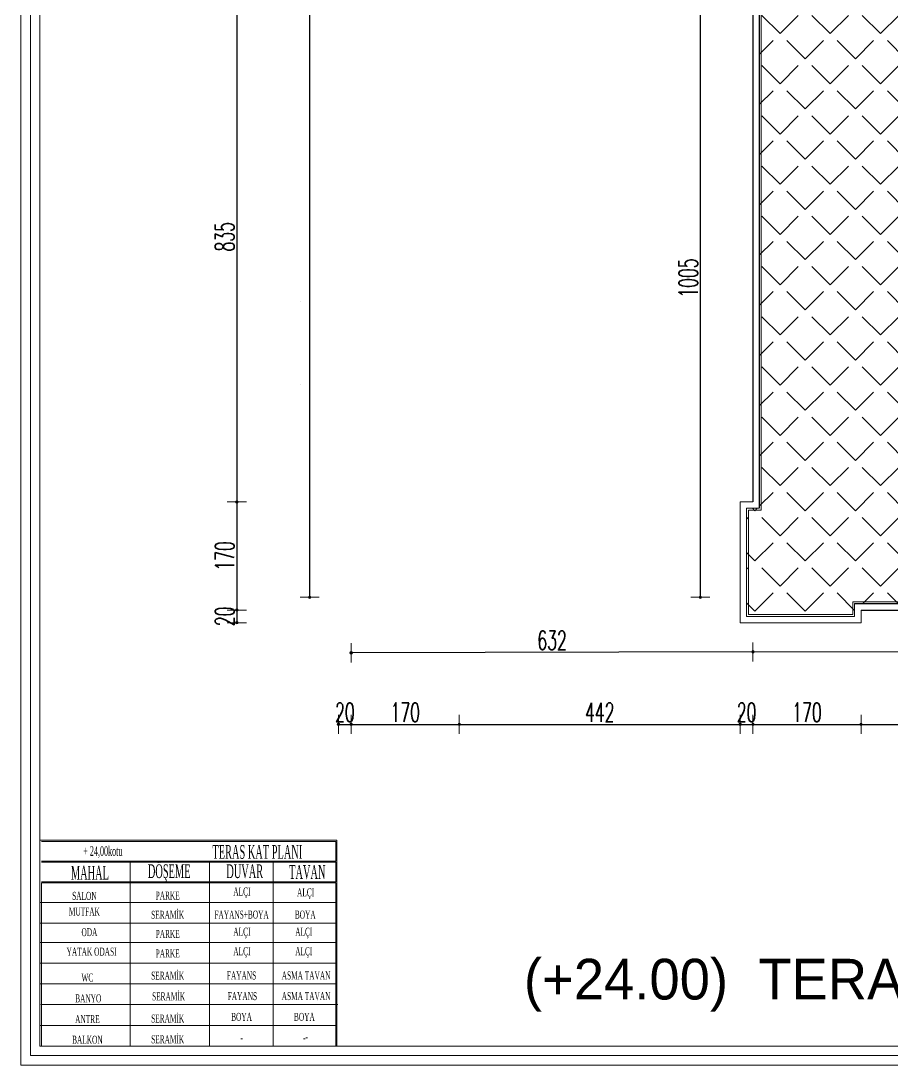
# Model space of a CAD drawing. Header units: millimetres. Extents: x -16104 to 67872, y -88009 to 12107.
# Drawn here: x 35520 to 36891, y 8729 to 10373 of the extents above; entities that cross this region are included whole.
import ezdxf

# ---------------------------------------------------------------- set-up
doc = ezdxf.new("R2010")
doc.units = ezdxf.units.MM
doc.layers.get('0').update_dxf_attribs({"color": 241})
for name, color, linetype, lineweight in [('0.3', 114, 'Continuous', 5), ('balkon', 6, 'Continuous', 5), ('c05', 32, 'Continuous', 13), ('duvar', 123, 'Continuous', 25), ('OLCU', 54, 'Continuous', 13), ('SıVA', 40, 'Continuous', 9), ('YAZI', 22, 'Continuous', 18), ('ÖLÇÜ', 252, 'Continuous', 20)]:
    doc.layers.add(name, color=color, linetype=linetype, lineweight=lineweight)
doc.styles.add('DIM', font='Txttw.shx', dxfattribs={"width": 0.6})
doc.styles.add('OLCUIC', font='ROMANS.SHX', dxfattribs={"width": 0.5})
doc.styles.add('ÖLÇÜ-50', font='comic.ttf', dxfattribs={"height": 12.5})
doc.dimstyles.new('50', dxfattribs={"dimscale": 0, "dimtxt": 30, "dimasz": 1, "dimexe": 0, "dimexo": 2, "dimgap": 4, "dimtad": 1, "dimdec": 0, "dimzin": 0, "dimdsep": 46, "dimtxsty": 'DIM', "dimblk1": 'DOT', "dimblk2": 'DOT', "dimsah": 1, "dimcen": 1.5, "dimdle": 3, "dimse1": 1, "dimse2": 1, "dimclrd": 256, "dimclre": 9, "dimclrt": 256, "dimadec": 0, "dimazin": 0, "dimtfac": 0.24, "dimtdec": 0, "dimtix": 1, "dimtmove": 2, "dimatfit": 3, "dimldrblk": 'DOT', "dimfxl": 0, "dimtolj": 1, "dimtzin": 15, "dimarcsym": 0})

# ---------------------------------------------------------------- blocks, each defined once
blk = doc.blocks.new('DOT')
for p, q in [((-2, 0), (0, 0)), ((0, 15), (0, -15)), ((2, 0), (0, 0))]:
    blk.add_line(p, q)
blk.add_circle((0, 0), 2)
blk = doc.blocks.new('*D766')
at = {"layer": 'Defpoints', "color": 0, "transparency": 16777216}
for p in [(36210, 9300.5), (36652, 9300.5), (36652, 9265.5)]:
    blk.add_point(p, dxfattribs=at)
at = {"layer": 'OLCU', "lineweight": -2, "transparency": 16777216}
blk.add_line((36211, 9265.5), (36651, 9265.5), dxfattribs=at)
at = {"layer": 'OLCU', "lineweight": -2, "transparency": 16777216, "rotation": 180}
blk.add_blockref('DOT', (36210, 9265.5), dxfattribs=at)
at = {"layer": 'OLCU', "lineweight": -2, "transparency": 16777216}
blk.add_blockref('DOT', (36652, 9265.5), dxfattribs=at)
at = {"layer": 'OLCU', "transparency": 16777216, "insert": (36431, 9284.5), "char_height": 30, "attachment_point": 5, "style": 'DIM'}
blk.add_mtext('\\A1;442', dxfattribs=at)
blk = doc.blocks.new('*D767')
at = {"layer": 'Defpoints', "color": 0, "transparency": 16777216}
for p in [(36842, 9300.5), (37662, 9300.5), (37662, 9265.5)]:
    blk.add_point(p, dxfattribs=at)
at = {"layer": 'OLCU', "lineweight": -2, "transparency": 16777216}
blk.add_line((36843, 9265.5), (37661, 9265.5), dxfattribs=at)
at = {"layer": 'OLCU', "lineweight": -2, "transparency": 16777216, "rotation": 180}
blk.add_blockref('DOT', (36842, 9265.5), dxfattribs=at)
at = {"layer": 'OLCU', "lineweight": -2, "transparency": 16777216}
blk.add_blockref('DOT', (37662, 9265.5), dxfattribs=at)
at = {"layer": 'OLCU', "transparency": 16777216, "insert": (37252, 9284.5), "char_height": 30, "attachment_point": 5, "style": 'DIM'}
blk.add_mtext('\\A1;820', dxfattribs=at)
blk = doc.blocks.new('*D772')
at = {"layer": 'Defpoints', "color": 0, "transparency": 16777216}
for p in [(35960, 10450), (35860, 9615.5), (35895, 9615.5)]:
    blk.add_point(p, dxfattribs=at)
at = {"layer": 'OLCU', "lineweight": -2, "transparency": 16777216}
blk.add_line((35860, 10449), (35860, 9616.5), dxfattribs=at)
for p, rotation in [((35860, 10450), 90), ((35860, 9615.5), 270)]:
    blk.add_blockref('DOT', p, dxfattribs=dict(at, rotation=rotation))
at = {"layer": 'OLCU', "transparency": 16777216, "insert": (35841, 10032.8), "char_height": 30, "attachment_point": 5, "rotation": 90, "style": 'DIM'}
blk.add_mtext('\\A1;835', dxfattribs=at)
blk = doc.blocks.new('*D773')
at = {"layer": 'Defpoints', "color": 0, "transparency": 16777216}
for p in [(36020, 9365.5), (36040, 9365.5), (36040, 9265.5)]:
    blk.add_point(p, dxfattribs=at)
at = {"layer": 'OLCU', "lineweight": -2, "transparency": 16777216}
for p, q in [((36019, 9265.5), (36018, 9265.5)), ((36020, 9265.5), (36040, 9265.5)), ((36041, 9265.5), (36042, 9265.5))]:
    blk.add_line(p, q, dxfattribs=at)
blk.add_blockref('DOT', (36020, 9265.5), dxfattribs=at)
at = {"layer": 'OLCU', "lineweight": -2, "transparency": 16777216, "rotation": 180}
blk.add_blockref('DOT', (36040, 9265.5), dxfattribs=at)
at = {"layer": 'OLCU', "transparency": 16777216, "insert": (36030, 9284.5), "char_height": 30, "attachment_point": 5, "style": 'DIM'}
blk.add_mtext('\\A1;20', dxfattribs=at)
blk = doc.blocks.new('*D774')
at = {"layer": 'Defpoints', "color": 0, "transparency": 16777216}
for p in [(36040, 9365.5), (36210, 9365.5), (36210, 9265.5)]:
    blk.add_point(p, dxfattribs=at)
at = {"layer": 'OLCU', "lineweight": -2, "transparency": 16777216}
blk.add_line((36041, 9265.5), (36209, 9265.5), dxfattribs=at)
at = {"layer": 'OLCU', "lineweight": -2, "transparency": 16777216, "rotation": 180}
blk.add_blockref('DOT', (36040, 9265.5), dxfattribs=at)
at = {"layer": 'OLCU', "lineweight": -2, "transparency": 16777216}
blk.add_blockref('DOT', (36210, 9265.5), dxfattribs=at)
at = {"layer": 'OLCU', "transparency": 16777216, "insert": (36125, 9284.5), "char_height": 30, "attachment_point": 5, "style": 'DIM'}
blk.add_mtext('\\A1;170', dxfattribs=at)
blk = doc.blocks.new('*D775')
at = {"layer": 'Defpoints', "color": 0, "transparency": 16777216}
for p in [(36672, 9265.5), (36842, 9265.5), (36842, 9265.5)]:
    blk.add_point(p, dxfattribs=at)
at = {"layer": 'OLCU', "lineweight": -2, "transparency": 16777216}
blk.add_line((36673, 9265.5), (36841, 9265.5), dxfattribs=at)
at = {"layer": 'OLCU', "lineweight": -2, "transparency": 16777216, "rotation": 180}
blk.add_blockref('DOT', (36672, 9265.5), dxfattribs=at)
at = {"layer": 'OLCU', "lineweight": -2, "transparency": 16777216}
blk.add_blockref('DOT', (36842, 9265.5), dxfattribs=at)
at = {"layer": 'OLCU', "transparency": 16777216, "insert": (36757, 9284.5), "char_height": 30, "attachment_point": 5, "style": 'DIM'}
blk.add_mtext('\\A1;170', dxfattribs=at)
blk = doc.blocks.new('*D785')
at = {"layer": 'Defpoints', "color": 0, "transparency": 16777216}
for p in [(35960, 9445.5), (35860, 9425.5), (35960, 9425.5)]:
    blk.add_point(p, dxfattribs=at)
at = {"layer": 'OLCU', "lineweight": -2, "transparency": 16777216}
for p, q in [((35860, 9446.5), (35860, 9447.5)), ((35860, 9445.5), (35860, 9425.5)), ((35860, 9424.5), (35860, 9423.5))]:
    blk.add_line(p, q, dxfattribs=at)
for p, rotation in [((35860, 9445.5), 270), ((35860, 9425.5), 90)]:
    blk.add_blockref('DOT', p, dxfattribs=dict(at, rotation=rotation))
at = {"layer": 'OLCU', "transparency": 16777216, "insert": (35841, 9435.5), "char_height": 30, "attachment_point": 5, "rotation": 90, "style": 'DIM'}
blk.add_mtext('\\A1;20', dxfattribs=at)
blk = doc.blocks.new('*D786')
at = {"layer": 'Defpoints', "color": 0, "transparency": 16777216}
for p in [(35860, 9615.5), (35860, 9445.5), (35860, 9445.5)]:
    blk.add_point(p, dxfattribs=at)
at = {"layer": 'OLCU', "lineweight": -2, "transparency": 16777216}
blk.add_line((35860, 9614.5), (35860, 9446.5), dxfattribs=at)
for p, rotation in [((35860, 9615.5), 90), ((35860, 9445.5), 270)]:
    blk.add_blockref('DOT', p, dxfattribs=dict(at, rotation=rotation))
at = {"layer": 'OLCU', "transparency": 16777216, "insert": (35841, 9530.5), "char_height": 30, "attachment_point": 5, "rotation": 90, "style": 'DIM'}
blk.add_mtext('\\A1;170', dxfattribs=at)
blk = doc.blocks.new('*D791')
at = {"layer": 'Defpoints', "color": 0, "transparency": 16777216}
for p in [(36652, 9315.5), (36672, 9315.5), (36672, 9265.5)]:
    blk.add_point(p, dxfattribs=at)
at = {"layer": 'OLCU', "lineweight": -2, "transparency": 16777216}
for p, q in [((36651, 9265.5), (36650, 9265.5)), ((36652, 9265.5), (36672, 9265.5)), ((36673, 9265.5), (36674, 9265.5))]:
    blk.add_line(p, q, dxfattribs=at)
blk.add_blockref('DOT', (36652, 9265.5), dxfattribs=at)
at = {"layer": 'OLCU', "lineweight": -2, "transparency": 16777216, "rotation": 180}
blk.add_blockref('DOT', (36672, 9265.5), dxfattribs=at)
at = {"layer": 'OLCU', "transparency": 16777216, "insert": (36662, 9284.5), "char_height": 30, "attachment_point": 5, "style": 'DIM'}
blk.add_mtext('\\A1;20', dxfattribs=at)
blk = doc.blocks.new('*D443')
at = {"layer": 'Defpoints', "color": 0, "transparency": 16777216}
for p in [(35974.7, 11575), (35974.7, 11575), (35974.7, 9465.5)]:
    blk.add_point(p, dxfattribs=at)
at = {"layer": 'OLCU', "lineweight": -2, "transparency": 16777216}
blk.add_line((35974.7, 9466.5), (35974.7, 11574), dxfattribs=at)
for p, rotation in [((35974.7, 11575), 90), ((35974.7, 9465.5), 270)]:
    blk.add_blockref('DOT', p, dxfattribs=dict(at, rotation=rotation))
at = {"layer": 'OLCU', "transparency": 16777216, "insert": (35955.7, 10520.3), "char_height": 30, "attachment_point": 5, "rotation": 90, "style": 'DIM'}
blk.add_mtext('\\A1;2105', dxfattribs=at)
blk = doc.blocks.new('*D2437')
at = {"layer": 'Defpoints', "color": 0, "transparency": 16777216}
for p in [(36672, 9379.6), (37797, 9382.3), (37797, 9382.3)]:
    blk.add_point(p, dxfattribs=at)
at = {"layer": 'OLCU', "lineweight": -2, "transparency": 16777216}
blk.add_line((36673, 9379.6), (37796, 9382.3), dxfattribs=at)
for p, rotation in [((36672, 9379.6), 180.1399202823359), ((37797, 9382.3), 0.1399202823359238)]:
    blk.add_blockref('DOT', p, dxfattribs=dict(at, rotation=rotation))
at = {"layer": 'OLCU', "transparency": 16777216, "insert": (37234.5, 9400), "char_height": 30, "attachment_point": 5, "rotation": 0.1399, "style": 'DIM'}
blk.add_mtext('\\A1;1125', dxfattribs=at)
blk = doc.blocks.new('*D2434')
at = {"layer": 'Defpoints', "color": 0, "transparency": 16777216}
for p in [(36040, 9378.1), (36040, 9378.1), (36672, 9379.6)]:
    blk.add_point(p, dxfattribs=at)
at = {"layer": 'OLCU', "lineweight": -2, "transparency": 16777216}
blk.add_line((36671, 9379.6), (36041, 9378.1), dxfattribs=at)
for p, rotation in [((36040, 9378.1), 180.1354923483381), ((36672, 9379.6), 0.1354923483381043)]:
    blk.add_blockref('DOT', p, dxfattribs=dict(at, rotation=rotation))
at = {"layer": 'OLCU', "transparency": 16777216, "insert": (36356, 9397.8), "char_height": 30, "attachment_point": 5, "rotation": 0.1355, "style": 'DIM'}
blk.add_mtext('\\A1;632', dxfattribs=at)
blk = doc.blocks.new('*D2438')
at = {"layer": 'Defpoints', "color": 0, "transparency": 16777216}
for p in [(36589.3, 10470), (36692, 10470), (36692, 9465.5)]:
    blk.add_point(p, dxfattribs=at)
at = {"layer": 'OLCU', "lineweight": -2, "transparency": 16777216}
blk.add_line((36589.3, 9466.5), (36589.3, 10469), dxfattribs=at)
for p, rotation in [((36589.3, 10470), 90), ((36589.3, 9465.5), 270)]:
    blk.add_blockref('DOT', p, dxfattribs=dict(at, rotation=rotation))
at = {"layer": 'OLCU', "transparency": 16777216, "insert": (36570.3, 9967.8), "char_height": 30, "attachment_point": 5, "rotation": 90, "style": 'DIM'}
blk.add_mtext('\\A1;1005', dxfattribs=at)

msp = doc.modelspace()

# ---------------------------------------------------------------- hatches: boundary and pattern name
at = {"layer": 'ÖLÇÜ'}
h = msp.add_hatch(dxfattribs=at)
h.set_pattern_fill('ANGLE,_O', color=256, scale=8, angle=45)
h.set_pattern_definition([(45, (3602.555, 0), (-39.51313, 39.51313), [40.64, -15.24]), (135, (3602.555, 0), (-39.51313, -39.51313), [40.64, -15.24])])
h.paths.add_polyline_path([(36850, 10490), (36835, 10490), (36830, 10490), (36700, 10490), (36450, 10490), (36450, 10500), (36232.1, 10500, -0.689136), (36208.7, 10500), (36030, 10500), (36030, 10465), (36200, 10465), (36200, 10480), (36376, 10480), (36506, 10480), (36682, 10480), (36682, 10405), (36682, 9800.3), (36682, 9605.5), (36662, 9605.5), (36662, 9435.5), (36832, 9435.5), (36832, 9455.5), (36850, 9455.5)])
h.paths.add_polyline_path([(37144.5, 10490), (36965, 10490, -0.414214), (36865, 10390), (36865, 10490), (36857, 10490), (36850, 10490), (36850, 9455.5), (36984.5, 9455.5), (37144.5, 9455.5)])
h.paths.add_polyline_path([(37325.5, 10490), (37144.5, 10490), (37144.5, 9455.5), (37325.5, 9455.5)])
h.paths.add_polyline_path([(37232, 10100), (37232, 10055), (37162, 10055), (37162, 10100)], flags=16)
h.paths.add_polyline_path([(37222, 10090), (37222, 10065), (37197, 10065), (37172, 10065), (37172, 10090), (37197, 10090)], flags=0)
h.paths.add_polyline_path([(37189.7, 9879.3, -1), (37164.7, 9879.3, -1)], flags=16)
h.paths.add_polyline_path([(37187.7, 9879.3, -1), (37166.7, 9879.3, -1)], flags=0)
h.paths.add_polyline_path([(37185.7, 9879.3, -1), (37168.7, 9879.3, -1)], flags=0)
h.paths.add_polyline_path([(37183.7, 9879.3, -1), (37170.7, 9879.3, -1)], flags=0)
h.paths.add_polyline_path([(37181.7, 9879.3, -1), (37172.7, 9879.3, -1)], flags=0)
h.paths.add_polyline_path([(37267, 9550.5), (37267, 9480.5), (37222, 9480.5), (37222, 9550.5)], flags=16)
h.paths.add_polyline_path([(37257, 9540.5), (37257, 9515.5), (37257, 9490.5), (37232, 9490.5), (37232, 9515.5), (37232, 9540.5)], flags=0)
h.paths.add_polyline_path([(37620, 10487), (37421, 10487), (37421, 9455.5), (37499.5, 9455.5), (37620, 9455.5)])
h.paths.add_polyline_path([(37620, 9455.5), (37672, 9455.5), (37672, 9435.5), (37807, 9435.5), (37807, 9695.5), (37787, 9695.5), (37787, 9833), (37787, 10230), (38090, 10230), (38090, 10480), (38020, 10480), (38020, 10490), (37770, 10490), (37640, 10490), (37635, 10490), (37620, 10490)])
h.paths.add_polyline_path([(38067.8, 10238.9), (38067.8, 10251.9), (38080.2, 10251.9), (38080.2, 10238.9)], flags=16)
h.paths.add_polyline_path([(38078.1, 10244.2), (38072.5, 10249.8, 0.051079), (38071.7, 10249.4), (38077.7, 10243.4, 0.051079)], flags=0)
h.paths.add_polyline_path([(36842.4, 10478), (36842.4, 10522.1), (36887.4, 10522.1), (36887.4, 10478)], flags=9)
h.paths.add_polyline_path([(36739.9, 10480.5), (36739.9, 10524.6), (36784.9, 10524.6), (36784.9, 10480.5)], flags=9)
h.paths.add_polyline_path([(36729.4, 10471), (36819.9, 10472.8), (36819.5, 10490.5), (36729, 10488.7)], flags=24)
h.paths.add_polyline_path([(36974, 10478), (36974, 10522.1), (37019, 10522.1), (37019, 10478)], flags=9)
h.paths.add_polyline_path([(36974, 9930.3), (36974, 10005.3), (37019, 10005.3), (37019, 9930.3)], flags=24)
h.paths.add_polyline_path([(37112.8, 9976.3), (37339.8, 9976.3), (37339.8, 9916.7), (37112.8, 9916.7)], flags=9)
h.paths.add_polyline_path([(37111.6, 10025.6), (37469.2, 10025.6), (37469.2, 9971.9), (37111.6, 9971.9)], flags=9)
h.paths.add_polyline_path([(37198.8, 10474.2), (37270.3, 10474.2), (37270.3, 10429.2), (37198.8, 10429.2)], flags=24)
h.paths.add_polyline_path([(37193.1, 9880.3), (37238.5, 9880.3), (37238.5, 9895.3), (37193.1, 9895.3)], flags=24)
h.paths.add_polyline_path([(37528.5, 10477.2), (37528.5, 10521.3), (37573.5, 10521.3), (37573.5, 10477.2)], flags=9)
h.paths.add_polyline_path([(37903.5, 10480.5), (37903.5, 10524.6), (37948.5, 10524.6), (37948.5, 10480.5)], flags=9)
h.paths.add_polyline_path([(37917.9, 10474.2), (37979.2, 10474.2), (37979.2, 10429.2), (37917.9, 10429.2)], flags=24)
h.paths.add_polyline_path([(37903.5, 10316.9), (37903.5, 10379), (37948.5, 10379), (37948.5, 10316.9)], flags=24)
h.paths.add_polyline_path([(37669.4, 10471), (37759.9, 10472.8), (37759.5, 10490.5), (37669, 10488.7)], flags=9)

# ---------------------------------------------------------------- linework, layer by layer
at = {"layer": 'balkon'}
for p, q in [((36652, 9615.5), (36652, 9425.5)), ((36672, 9615.5), (36652, 9615.5)), ((36662, 9605.5), (36662, 9435.5)), ((36682, 9605.5), (36662, 9605.5)), ((36832, 9455.5), (36832, 9435.5)), ((36832, 9435.5), (36662, 9435.5)), ((36842, 9445.5), (36842, 9425.5)), ((36842, 9425.5), (36652, 9425.5))]:
    msp.add_line(p, q, dxfattribs=at)
at = {"layer": 'c05'}
for points in [[(39050.6, 8939.6), (39050.6, 8729.3), (35520.3, 8729.3), (35520.3, 12107.1), (39050.6, 12107.1), (39050.6, 10251)], [(39050.6, 8939.6), (39050.6, 8729.3), (35520.3, 8729.3), (35520.3, 12107.1), (39050.6, 12107.1), (39050.6, 10251)], [(39035.6, 8939.6), (39035.6, 8744.3), (35535.3, 8744.3), (35535.3, 12092.1), (39035.6, 12092.1), (39035.6, 10251)], [(39035.6, 8939.6), (39035.6, 8744.3), (35535.3, 8744.3), (35535.3, 12092.1), (39035.6, 12092.1), (39035.6, 10251)], [(39020.6, 8939.6), (39020.6, 8759.3), (35550.3, 8759.3), (35550.3, 12077.1), (39020.6, 12077.1), (39020.6, 10251)], [(39020.6, 8939.6), (39020.6, 8759.3), (35550.3, 8759.3), (35550.3, 12077.1), (39020.6, 12077.1), (39020.6, 10251)]]:
    msp.add_lwpolyline(points, dxfattribs=at)
at = {"layer": 'duvar'}
for p, q in [((36672, 10405), (36672, 9800.3)), ((36682, 10405), (36682, 9800.3)), ((36672, 10355), (36672, 10285)), ((36672, 10155), (36672, 9930.3)), ((36672, 9800.3), (36672, 9615.5)), ((36682, 9800.3), (36682, 9605.5)), ((36832, 9455.5), (36984.5, 9455.5)), ((36842, 9445.5), (36984.5, 9445.5))]:
    msp.add_line(p, q, dxfattribs=at)
at = {"layer": 'OLCU'}
for p, q in [((35960, 9930.3), (35960, 9930.3)), ((35960, 9800.3), (35960, 9800.3)), ((35550.3, 8791.9), (35550.3, 9083.1)), ((36016, 9081.2), (36016, 9050.5)), ((36017.3, 9083.1), (36017.3, 8759.3)), ((35550.3, 8759.3), (35550.3, 9050.5)), ((35692.1, 9048.6), (35692.1, 9018)), ((35692.1, 9048.6), (35692.1, 9018)), ((35816.8, 9048.6), (35816.8, 9018)), ((35917.2, 9048.6), (35917.2, 9018)), ((36016, 9048.6), (36016, 9018)), ((35552.7, 8759.3), (35552.7, 9016)), ((35692.1, 9016), (35692.1, 8759.3)), ((35692.1, 9016), (35692.1, 8759.3)), ((35816.8, 9016), (35816.8, 8759.3)), ((35917.2, 9016), (35917.2, 8759.3)), ((36016, 9016), (36016, 8759.3))]:
    msp.add_line(p, q, dxfattribs=at)
for points in [[(35550.3, 9083.1), (36017.3, 9083.1)], [(35550.3, 9083.1), (36017.3, 9083.1)], [(35552.7, 9081.2), (36016, 9081.2)], [(35552.7, 9081.2), (36016, 9081.2)], [(35552.7, 9050.5), (36016, 9050.5)], [(35552.7, 9050.5), (36016, 9050.5)], [(35552.7, 9048.6), (36016, 9048.6)], [(35552.7, 9048.6), (36016, 9048.6)], [(35552.7, 9018), (36016, 9018)], [(35552.7, 9018), (36016, 9018)], [(35552.7, 9016), (36016, 9016)], [(35552.7, 9016), (36016, 9016)], [(35550.3, 8985.4), (36017.3, 8985.4)], [(35550.3, 8985.4), (36017.3, 8985.4)], [(35550.3, 8952.8), (36017.3, 8952.8)], [(35550.3, 8952.8), (36017.3, 8952.8)], [(35550.3, 8922.2), (36017.3, 8922.2)], [(35550.3, 8922.2), (36017.3, 8922.2)], [(35550.3, 8889.6), (36017.3, 8889.6)], [(35550.3, 8889.6), (36017.3, 8889.6)], [(35550.3, 8857.1), (36017.3, 8857.1)], [(35550.3, 8857.1), (36017.3, 8857.1)], [(35551.7, 8824.5), (36018.7, 8824.5)], [(35551.7, 8824.5), (36018.7, 8824.5)], [(35550.3, 8791.9), (36017.3, 8791.9)], [(35550.3, 8791.9), (36017.3, 8791.9)], [(35550.3, 8759.3), (36017.3, 8759.3)]]:
    msp.add_lwpolyline(points, dxfattribs=at)
at = {"layer": 'SıVA'}
msp.add_lwpolyline([(38153, 11582), (36317, 11582), (36317, 11602), (36033, 11602), (36033, 11438), (36053, 11438), (36053, 10971.7), (36033, 10971.7), (36033, 10463), (36197, 10463), (36197, 10483), (36685, 10483), (36685, 9602.5), (36665, 9602.5), (36665, 9438.5), (36829, 9438.5), (36829, 9458.5), (37675, 9458.5)], dxfattribs=at)

# ---------------------------------------------------------------- texts
at = {"layer": '0.3', "ltscale": 0.7, "attachment_point": 8, "style": 'OLCUIC'}
for s, insert, char_height, width in [('{\\fTimes New Roman|b0|i0|c162|p18;+ 24,00kotu }', (35649.3, 9055.1), 15.12, 206.873), ('{\\fTimes New Roman|b0|i0|c162|p18;TERAS KAT PLANI}', (35892.3, 9053.7), 21.6, 262.139), ('{\\fTimes New Roman|b0|i0|c162|p18;MAHAL }', (35628.9, 9021.2), 21.6, 195.886), ('{\\fTimes New Roman|b0|i0|c162|p18;DÖŞEME }', (35753.6, 9016.7), 21.6, 195.886), ('{\\fTimes New Roman|b0|i0|c162|p18;DUVAR }', (35872.5, 9023.1), 21.6, 195.886), ('{\\fTimes New Roman|b0|i0|c162|p18;TAVAN}', (35970.9, 9021.9), 21.6, 195.886), ('{\\fTimes New Roman|b0|i0|c162|p18;ALÇI}', (35868, 8992.1), 12.6, 66.746), ('{\\fTimes New Roman|b0|i0|c162|p18;ALÇI}', (35968.2, 8990.8), 12.6, 66.746), ('{\\fTimes New Roman|b0|i0|c162|p18;SALON}', (35620.2, 8989.2), 12.6, 66.746), ('{\\fTimes New Roman|b0|i0|c162|p18;PARKE}', (35751.3, 8989.9), 12.6, 66.746), ('{\\fTimes New Roman|b0|i0|c162|p18;MUTFAK}', (35620.2, 8964.5), 12.6, 66.746), ('{\\fTimes New Roman|b0|i0|c162|p18;SERAMİK}', (35751.3, 8959.4), 12.6, 66.746), ('{\\fTimes New Roman|b0|i0|c162|p18;FAYANS+BOYA}', (35867.5, 8959.7), 12.6, 66.746), ('{\\fTimes New Roman|b0|i0|c162|p18;BOYA}', (35967.7, 8959.7), 12.6, 66.746), ('{\\fTimes New Roman|b0|i0|c162|p18; ODA}', (35626.7, 8932.1), 12.6, 93.627), ('{\\fTimes New Roman|b0|i0|c162|p18;PARKE}', (35751.3, 8929.5), 12.6, 66.746), ('{\\fTimes New Roman|b0|i0|c162|p18;ALÇI}', (35868, 8928.9), 12.6, 66.746), ('{\\fTimes New Roman|b0|i0|c162|p18;ALÇI}', (35965.4, 8928.9), 12.6, 66.746), ('{\\fTimes New Roman|b0|i0|c162|p18;YATAK ODASI}', (35631.5, 8901.4), 12.6, 79.966), ('{\\fTimes New Roman|b0|i0|c162|p18;PARKE}', (35751.3, 8898.8), 12.6, 66.746), ('{\\fTimes New Roman|b0|i0|c162|p18;ALÇI}', (35868, 8898.2), 12.6, 66.746), ('{\\fTimes New Roman|b0|i0|c162|p18;ALÇI}', (35965.4, 8898.2), 12.6, 66.746), ('{\\fTimes New Roman|b0|i0|c162|p18;WC}', (35624.9, 8860.5), 12.6, 66.746), ('{\\fTimes New Roman|b0|i0|c162|p18;SERAMİK}', (35751.3, 8863.6), 12.6, 66.746), ('{\\fTimes New Roman|b0|i0|c162|p18;FAYANS}', (35867.5, 8863.9), 12.6, 66.746), ('{\\fTimes New Roman|b0|i0|c162|p18;ASMA TAVAN}', (35969, 8863.9), 12.6, 87.313), ('{\\fTimes New Roman|b0|i0|c162|p18;BANYO}', (35626.3, 8827.9), 12.6, 66.746), ('{\\fTimes New Roman|b0|i0|c162|p18;SERAMİK}', (35752.7, 8831), 12.6, 66.746), ('{\\fTimes New Roman|b0|i0|c162|p18;FAYANS}', (35868.8, 8831.4), 12.6, 66.746), ('{\\fTimes New Roman|b0|i0|c162|p18;ASMA TAVAN}', (35969, 8831.4), 12.6, 87.313), ('{\\fTimes New Roman|b0|i0|c162|p18;ANTRE}', (35624.9, 8795.4), 12.6, 66.746), ('{\\fTimes New Roman|b0|i0|c162|p18;SERAMİK}', (35751.3, 8796.1), 12.6, 66.746), ('{\\fTimes New Roman|b0|i0|c162|p18;BOYA}', (35867.5, 8798.8), 12.6, 66.746), ('{\\fTimes New Roman|b0|i0|c162|p18;BOYA}', (35966.3, 8798.8), 12.6, 66.746), ('{\\fTimes New Roman|b0|i0|c162|p18;BALKON}', (35624.9, 8762.8), 12.6, 66.746), ('{\\fTimes New Roman|b0|i0|c162|p18;SERAMİK}', (35751.3, 8763.5), 12.6, 66.746), ('{\\fTimes New Roman|b0|i0|c162|p18;-}', (35867.5, 8766.2), 12.6, 66.746), ('{\\fTimes New Roman|b0|i0|c162|p18;-}', (35966.3, 8766.2), 12.6, 66.746), ('{\\fTimes New Roman|b0|i0|c162|p18;-}', (35970, 8767), 14, 74.163)]:
    msp.add_mtext(s, dxfattribs=dict(at, insert=insert, char_height=char_height, width=width))
at = {"layer": 'YAZI', "style": 'ÖLÇÜ-50'}
msp.add_text('(+24.00)  TERAS KAT PLANI Ö:1/50', height=64, dxfattribs=at).set_placement((36311.7, 8832.6))

# ---------------------------------------------------------------- dimensions: what is measured, and where the dimension line sits
at = {"layer": 'OLCU'}
dim = msp.add_linear_dim(base=(35974.7, 11575), p1=(35974.7, 9465.5), p2=(35974.7, 11575), angle=90, text='2105', dimstyle='50', override={"dimscale": 1}, dxfattribs=at)
dim.commit()
dim.dimension.update_dxf_attribs({"geometry": '*D443', "text_midpoint": (35955.7, 10520.3)})
for p1, p2, distance, picture, middle in [((36692.0380415, 9465.5446397), (36692.0380415, 10470.0446397), 102.7076965, '*D2438', (36570.3303449, 9967.7946397)), ((36672, 9379.6), (36040, 9378.1), 0, '*D2434', (36356, 9397.8)), ((36672, 9379.6), (37797, 9382.3), 0, '*D2437', (37234.5, 9400))]:
    dim = msp.add_aligned_dim(p1=p1, p2=p2, distance=distance, dimstyle='50', override={"dimscale": 1}, dxfattribs=at)
    dim.commit()
    dim.dimension.update_dxf_attribs({"geometry": picture, "text_midpoint": middle})
for base, p1, p2, picture, middle in [((35860.0380415, 9615.5446397), (35960.0380415, 10450.0446397), (35895.0380415, 9615.5446397), '*D772', (35841.0380415, 10032.7946397)), ((35860, 9445.5), (35860, 9615.5), (35860, 9445.5), '*D786', (35841, 9530.5)), ((35860, 9425.5), (35960, 9445.5), (35960, 9425.5), '*D785', (35841, 9435.5))]:
    dim = msp.add_linear_dim(base=base, p1=p1, p2=p2, angle=90, dimstyle='50', override={"dimscale": 1}, dxfattribs=at)
    dim.commit()
    dim.dimension.update_dxf_attribs({"geometry": picture, "text_midpoint": middle})
for base, p1, p2, picture, middle in [((36040, 9265.5), (36020, 9365.5), (36040, 9365.5), '*D773', (36030, 9284.5)), ((36210, 9265.5), (36040, 9365.5), (36210, 9365.5), '*D774', (36125, 9284.5)), ((36652, 9265.5), (36210, 9300.5), (36652, 9300.5), '*D766', (36431, 9284.5)), ((36672, 9265.5), (36652, 9315.5), (36672, 9315.5), '*D791', (36662, 9284.5)), ((36842, 9265.5), (36672, 9265.5), (36842, 9265.5), '*D775', (36757, 9284.5)), ((37662, 9265.5), (36842, 9300.5), (37662, 9300.5), '*D767', (37252, 9284.5))]:
    dim = msp.add_linear_dim(base=base, p1=p1, p2=p2, dimstyle='50', override={"dimscale": 1}, dxfattribs=at)
    dim.commit()
    dim.dimension.update_dxf_attribs({"geometry": picture, "text_midpoint": middle})

doc.saveas('drawing.dxf')
